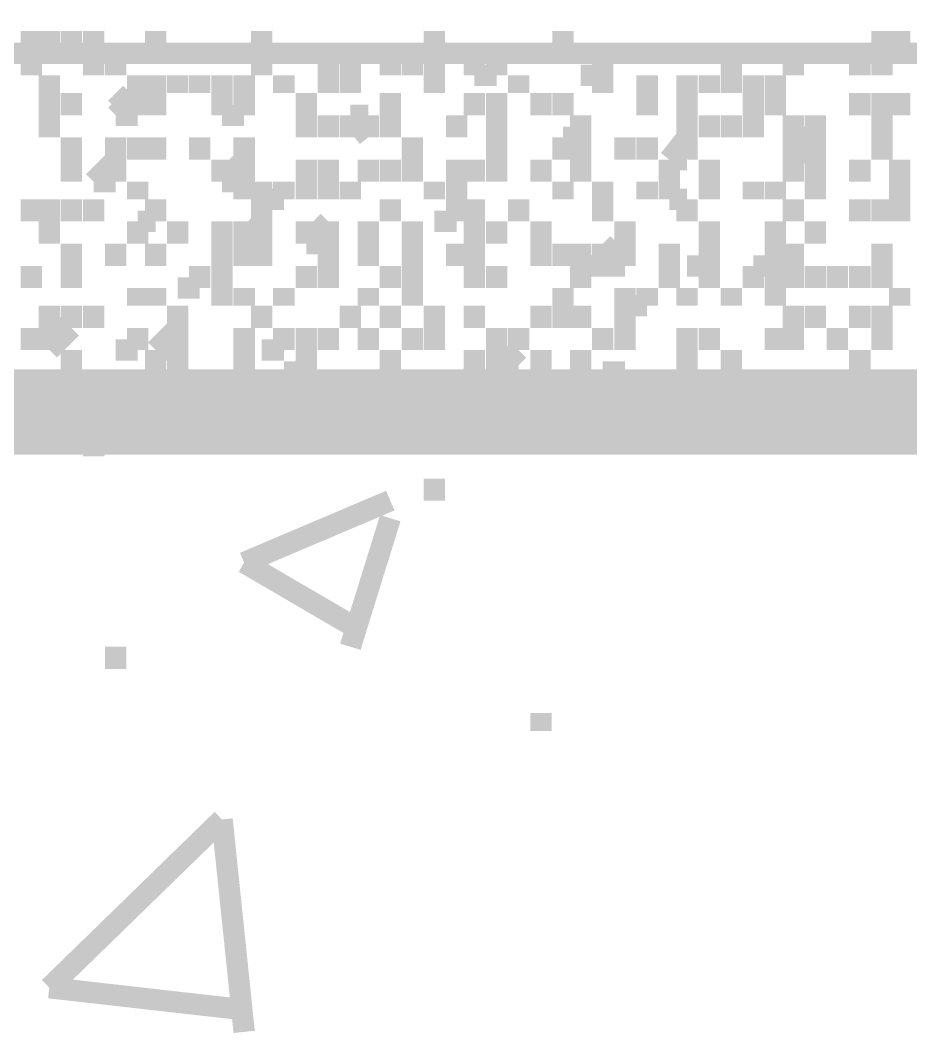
# Model space of a CAD drawing. Header units: millimetres. Extents: x 5 to 350, y 3 to 213.
# Drawn here: x 213.069 to 216.614, y 117.891 to 121.963 of the extents above; entities that cross this region are included whole.
import ezdxf

# ---------------------------------------------------------------- set-up
doc = ezdxf.new("R2010")
doc.units = ezdxf.units.MM
doc.layers.add('P', color=255, linetype='Continuous')

msp = doc.modelspace()

# ---------------------------------------------------------------- linework, layer by layer
at = {"layer": 'P'}
for points, const_width in [([(213.113, 121.832), (213.113, 121.92)], 0.085), ([(213.184, 121.832), (213.184, 121.92)], 0.085), ([(213.184, 121.832), (213.184, 121.92)], 0.085), ([(213.272, 121.832), (213.272, 121.92)], 0.085), ([(213.36, 121.832), (213.36, 121.92)], 0.085), ([(213.607, 121.832), (213.607, 121.92)], 0.085), ([(214.03, 121.832), (214.03, 121.92)], 0.085), ([(214.718, 121.832), (214.718, 121.92)], 0.085), ([(215.23, 121.832), (215.23, 121.92)], 0.085), ([(216.5, 121.832), (216.5, 121.92)], 0.085), ([(216.5, 121.832), (216.5, 121.92)], 0.085), ([(216.5, 121.832), (216.5, 121.92)], 0.085), ([(216.57, 121.832), (216.57, 121.92)], 0.085), ([(197.45, 121.832), (245.022, 121.832)], 0.085), ([(213.113, 121.744), (213.113, 121.832)], 0.085), ([(213.36, 121.744), (213.36, 121.832)], 0.085), ([(213.448, 121.744), (213.448, 121.832)], 0.085), ([(214.03, 121.832), (214.03, 121.744)], 0.085), ([(214.03, 121.744), (214.03, 121.832)], 0.085), ([(214.295, 121.744), (214.295, 121.832)], 0.085), ([(214.383, 121.744), (214.383, 121.832)], 0.085), ([(214.542, 121.744), (214.542, 121.832)], 0.085), ([(214.63, 121.832), (214.718, 121.832)], 0.085), ([(214.63, 121.744), (214.63, 121.832)], 0.085), ([(214.63, 121.744), (214.63, 121.832)], 0.085), ([(214.718, 121.744), (214.718, 121.832)], 0.085), ([(214.877, 121.744), (214.877, 121.832)], 0.085), ([(214.965, 121.744), (214.965, 121.832)], 0.085), ([(215.388, 121.744), (215.388, 121.832)], 0.085), ([(215.9, 121.744), (215.9, 121.832)], 0.085), ([(216.147, 121.744), (216.147, 121.832)], 0.085), ([(216.147, 121.744), (216.147, 121.832)], 0.085), ([(216.412, 121.744), (216.412, 121.832)], 0.085), ([(216.5, 121.744), (216.5, 121.832)], 0.085), ([(213.184, 121.673), (213.184, 121.744)], 0.085), ([(213.536, 121.673), (213.536, 121.744)], 0.085), ([(213.607, 121.673), (213.607, 121.744)], 0.085), ([(213.695, 121.673), (213.695, 121.744)], 0.085), ([(213.783, 121.673), (213.783, 121.744)], 0.085), ([(213.872, 121.673), (213.872, 121.744)], 0.085), ([(213.96, 121.673), (213.96, 121.744)], 0.085), ([(213.96, 121.673), (213.96, 121.744)], 0.085), ([(214.118, 121.673), (214.118, 121.744)], 0.085), ([(214.295, 121.673), (214.295, 121.744)], 0.085), ([(214.383, 121.673), (214.383, 121.744)], 0.085), ([(214.718, 121.673), (214.718, 121.744)], 0.085), ([(214.877, 121.744), (214.965, 121.744)], 0.085), ([(214.877, 121.744), (214.965, 121.744)], 0.085), ([(215.053, 121.673), (215.053, 121.744)], 0.085), ([(215.3, 121.744), (215.388, 121.744)], 0.085), ([(215.3, 121.744), (215.388, 121.744)], 0.085), ([(215.388, 121.673), (215.388, 121.744)], 0.085), ([(215.388, 121.673), (215.388, 121.744)], 0.085), ([(215.565, 121.673), (215.565, 121.744)], 0.085), ([(215.724, 121.673), (215.724, 121.744)], 0.085), ([(215.812, 121.673), (215.812, 121.744)], 0.085), ([(215.812, 121.673), (215.812, 121.744)], 0.085), ([(215.812, 121.673), (215.812, 121.744)], 0.085), ([(215.9, 121.673), (215.9, 121.744)], 0.085), ([(215.988, 121.673), (215.988, 121.744)], 0.085), ([(215.988, 121.673), (215.988, 121.744)], 0.085), ([(216.076, 121.673), (216.076, 121.744)], 0.085), ([(213.184, 121.585), (213.184, 121.673)], 0.085), ([(213.272, 121.585), (213.272, 121.673)], 0.085), ([(213.448, 121.585), (213.536, 121.673)], 0.085), ([(213.536, 121.585), (213.448, 121.673)], 0.085), ([(213.536, 121.585), (213.536, 121.673)], 0.085), ([(213.536, 121.585), (213.536, 121.673)], 0.085), ([(213.536, 121.585), (213.536, 121.673)], 0.085), ([(213.536, 121.585), (213.536, 121.673)], 0.085), ([(213.607, 121.585), (213.607, 121.673)], 0.085), ([(213.872, 121.585), (213.872, 121.673)], 0.085), ([(213.96, 121.585), (213.96, 121.673)], 0.085), ([(214.207, 121.585), (214.207, 121.673)], 0.085), ([(214.542, 121.585), (214.542, 121.673)], 0.085), ([(214.542, 121.585), (214.542, 121.673)], 0.085), ([(214.877, 121.585), (214.877, 121.673)], 0.085), ([(214.877, 121.585), (214.877, 121.673)], 0.085), ([(214.965, 121.585), (214.965, 121.673)], 0.085), ([(215.142, 121.585), (215.142, 121.673)], 0.085), ([(215.23, 121.585), (215.23, 121.673)], 0.085), ([(215.23, 121.585), (215.23, 121.673)], 0.085), ([(215.565, 121.585), (215.565, 121.673)], 0.085), ([(215.724, 121.585), (215.724, 121.673)], 0.085), ([(215.724, 121.585), (215.724, 121.673)], 0.085), ([(215.988, 121.585), (215.988, 121.673)], 0.085), ([(216.076, 121.585), (216.076, 121.673)], 0.085), ([(216.412, 121.585), (216.412, 121.673)], 0.085), ([(216.412, 121.585), (216.412, 121.673)], 0.085), ([(216.5, 121.585), (216.5, 121.673)], 0.085), ([(216.5, 121.585), (216.5, 121.673)], 0.085), ([(216.57, 121.585), (216.57, 121.673)], 0.085), ([(213.184, 121.497), (213.184, 121.585)], 0.085), ([(213.448, 121.585), (213.536, 121.585)], 0.085), ([(213.872, 121.585), (213.96, 121.585)], 0.085), ([(213.872, 121.585), (213.96, 121.585)], 0.085), ([(214.207, 121.497), (214.207, 121.585)], 0.085), ([(214.295, 121.497), (214.295, 121.585)], 0.085), ([(214.383, 121.497), (214.383, 121.585)], 0.085), ([(214.383, 121.497), (214.383, 121.585)], 0.085), ([(214.383, 121.497), (214.383, 121.585)], 0.085), ([(214.383, 121.585), (214.454, 121.585)], 0.085), ([(214.383, 121.585), (214.454, 121.497)], 0.085), ([(214.383, 121.497), (214.383, 121.585)], 0.085), ([(214.454, 121.497), (214.454, 121.585)], 0.085), ([(214.542, 121.497), (214.542, 121.585)], 0.085), ([(214.806, 121.497), (214.806, 121.585)], 0.085), ([(214.806, 121.497), (214.806, 121.585)], 0.085), ([(214.806, 121.497), (214.806, 121.585)], 0.085), ([(214.965, 121.497), (214.965, 121.585)], 0.085), ([(215.3, 121.497), (215.3, 121.585)], 0.085), ([(215.3, 121.497), (215.3, 121.585)], 0.085), ([(215.3, 121.497), (215.3, 121.585)], 0.085), ([(215.3, 121.497), (215.3, 121.585)], 0.085), ([(215.724, 121.497), (215.724, 121.585)], 0.085), ([(215.812, 121.497), (215.812, 121.585)], 0.085), ([(215.812, 121.497), (215.812, 121.585)], 0.085), ([(215.9, 121.497), (215.9, 121.585)], 0.085), ([(215.988, 121.497), (215.988, 121.585)], 0.085), ([(216.147, 121.497), (216.147, 121.585)], 0.085), ([(216.235, 121.497), (216.235, 121.585)], 0.085), ([(216.235, 121.497), (216.235, 121.585)], 0.085), ([(216.5, 121.497), (216.5, 121.585)], 0.085), ([(213.272, 121.408), (213.272, 121.497)], 0.085), ([(213.448, 121.408), (213.448, 121.497)], 0.085), ([(213.536, 121.408), (213.536, 121.497)], 0.085), ([(213.607, 121.408), (213.607, 121.497)], 0.085), ([(213.607, 121.408), (213.607, 121.497)], 0.085), ([(213.783, 121.408), (213.783, 121.497)], 0.085), ([(213.96, 121.408), (213.96, 121.497)], 0.085), ([(214.63, 121.408), (214.63, 121.497)], 0.085), ([(214.965, 121.408), (214.965, 121.497)], 0.085), ([(215.23, 121.497), (215.3, 121.497)], 0.085), ([(215.23, 121.497), (215.3, 121.497)], 0.085), ([(215.23, 121.408), (215.23, 121.497)], 0.085), ([(215.23, 121.408), (215.23, 121.497)], 0.085), ([(215.3, 121.408), (215.3, 121.497)], 0.085), ([(215.477, 121.408), (215.477, 121.497)], 0.085), ([(215.565, 121.408), (215.565, 121.497)], 0.085), ([(215.565, 121.408), (215.565, 121.497)], 0.085), ([(215.653, 121.408), (215.724, 121.497)], 0.085), ([(215.724, 121.408), (215.724, 121.497)], 0.085), ([(216.147, 121.408), (216.147, 121.497)], 0.085), ([(216.147, 121.408), (216.147, 121.497)], 0.085), ([(216.147, 121.408), (216.147, 121.497)], 0.085), ([(216.147, 121.497), (216.235, 121.497)], 0.085), ([(216.147, 121.497), (216.235, 121.408)], 0.085), ([(216.235, 121.408), (216.235, 121.497)], 0.085), ([(216.5, 121.408), (216.5, 121.497)], 0.085), ([(213.272, 121.32), (213.272, 121.408)], 0.085), ([(213.36, 121.32), (213.448, 121.408)], 0.085), ([(213.448, 121.32), (213.448, 121.408)], 0.085), ([(213.872, 121.32), (213.96, 121.408)], 0.085), ([(213.872, 121.32), (213.872, 121.408)], 0.085), ([(213.872, 121.32), (213.872, 121.408)], 0.085), ([(213.96, 121.32), (213.96, 121.408)], 0.085), ([(214.207, 121.32), (214.207, 121.408)], 0.085), ([(214.295, 121.32), (214.295, 121.408)], 0.085), ([(214.454, 121.32), (214.454, 121.408)], 0.085), ([(214.542, 121.32), (214.542, 121.408)], 0.085), ([(214.63, 121.32), (214.63, 121.408)], 0.085), ([(214.806, 121.32), (214.806, 121.408)], 0.085), ([(214.806, 121.32), (214.806, 121.408)], 0.085), ([(214.877, 121.32), (214.877, 121.408)], 0.085), ([(214.965, 121.32), (214.965, 121.408)], 0.085), ([(215.142, 121.32), (215.142, 121.408)], 0.085), ([(215.3, 121.32), (215.3, 121.408)], 0.085), ([(215.653, 121.408), (215.724, 121.408)], 0.085), ([(215.653, 121.32), (215.653, 121.408)], 0.085), ([(215.812, 121.32), (215.812, 121.408)], 0.085), ([(216.147, 121.32), (216.147, 121.408)], 0.085), ([(216.235, 121.32), (216.235, 121.408)], 0.085), ([(216.412, 121.32), (216.412, 121.408)], 0.085), ([(216.412, 121.32), (216.412, 121.408)], 0.085), ([(216.57, 121.32), (216.57, 121.408)], 0.085), ([(216.57, 121.32), (216.57, 121.408)], 0.085), ([(216.57, 121.32), (216.57, 121.408)], 0.085), ([(216.57, 121.32), (216.57, 121.408)], 0.085), ([(213.36, 121.32), (213.448, 121.32)], 0.085), ([(213.536, 121.25), (213.536, 121.32)], 0.085), ([(213.872, 121.32), (213.96, 121.32)], 0.085), ([(213.96, 121.25), (213.96, 121.32)], 0.085), ([(214.03, 121.25), (214.03, 121.32)], 0.085), ([(214.118, 121.25), (214.118, 121.32)], 0.085), ([(214.207, 121.25), (214.207, 121.32)], 0.085), ([(214.295, 121.25), (214.295, 121.32)], 0.085), ([(214.383, 121.25), (214.383, 121.32)], 0.085), ([(214.718, 121.25), (214.718, 121.32)], 0.085), ([(214.806, 121.32), (214.806, 121.25)], 0.085), ([(214.806, 121.25), (214.806, 121.32)], 0.085), ([(215.23, 121.25), (215.23, 121.32)], 0.085), ([(215.388, 121.25), (215.388, 121.32)], 0.085), ([(215.565, 121.25), (215.565, 121.32)], 0.085), ([(215.565, 121.25), (215.565, 121.32)], 0.085), ([(215.653, 121.25), (215.653, 121.32)], 0.085), ([(215.812, 121.25), (215.812, 121.32)], 0.085), ([(215.988, 121.25), (215.988, 121.32)], 0.085), ([(216.076, 121.25), (216.076, 121.32)], 0.085), ([(216.235, 121.25), (216.235, 121.32)], 0.085), ([(216.57, 121.25), (216.57, 121.32)], 0.085), ([(216.57, 121.25), (216.57, 121.32)], 0.085), ([(213.113, 121.162), (213.113, 121.25)], 0.085), ([(213.113, 121.162), (213.113, 121.25)], 0.085), ([(213.113, 121.162), (213.113, 121.25)], 0.085), ([(213.184, 121.162), (213.184, 121.25)], 0.085), ([(213.272, 121.162), (213.272, 121.25)], 0.085), ([(213.272, 121.162), (213.272, 121.25)], 0.085), ([(213.36, 121.162), (213.36, 121.25)], 0.085), ([(213.36, 121.162), (213.36, 121.25)], 0.085), ([(213.36, 121.162), (213.36, 121.25)], 0.085), ([(213.36, 121.162), (213.36, 121.25)], 0.085), ([(213.607, 121.162), (213.607, 121.25)], 0.085), ([(213.607, 121.162), (213.607, 121.25)], 0.085), ([(214.03, 121.25), (214.118, 121.25)], 0.085), ([(214.03, 121.25), (214.118, 121.25)], 0.085), ([(214.03, 121.162), (214.03, 121.25)], 0.085), ([(214.542, 121.162), (214.542, 121.25)], 0.085), ([(214.806, 121.162), (214.806, 121.25)], 0.085), ([(214.806, 121.162), (214.806, 121.25)], 0.085), ([(214.877, 121.162), (214.877, 121.25)], 0.085), ([(215.053, 121.162), (215.053, 121.25)], 0.085), ([(215.388, 121.162), (215.388, 121.25)], 0.085), ([(215.653, 121.25), (215.724, 121.25)], 0.085), ([(215.653, 121.25), (215.724, 121.25)], 0.085), ([(215.724, 121.162), (215.724, 121.25)], 0.085), ([(216.147, 121.162), (216.147, 121.25)], 0.085), ([(216.412, 121.162), (216.412, 121.25)], 0.085), ([(216.5, 121.162), (216.5, 121.25)], 0.085), ([(216.57, 121.25), (216.57, 121.162)], 0.085), ([(216.57, 121.162), (216.57, 121.25)], 0.085), ([(213.184, 121.073), (213.184, 121.162)], 0.085), ([(213.536, 121.162), (213.607, 121.162)], 0.085), ([(213.536, 121.162), (213.607, 121.162)], 0.085), ([(213.607, 121.162), (213.536, 121.162)], 0.085), ([(213.536, 121.073), (213.536, 121.162)], 0.085), ([(213.695, 121.073), (213.695, 121.162)], 0.085), ([(213.872, 121.073), (213.872, 121.162)], 0.085), ([(213.96, 121.073), (214.03, 121.162)], 0.085), ([(213.96, 121.073), (213.96, 121.162)], 0.085), ([(214.03, 121.073), (214.03, 121.162)], 0.085), ([(214.207, 121.073), (214.295, 121.162)], 0.085), ([(214.207, 121.073), (214.207, 121.162)], 0.085), ([(214.207, 121.073), (214.207, 121.162)], 0.085), ([(214.295, 121.073), (214.295, 121.162)], 0.085), ([(214.295, 121.073), (214.295, 121.162)], 0.085), ([(214.454, 121.073), (214.454, 121.162)], 0.085), ([(214.454, 121.073), (214.454, 121.162)], 0.085), ([(214.454, 121.073), (214.454, 121.162)], 0.085), ([(214.63, 121.073), (214.63, 121.162)], 0.085), ([(214.718, 121.162), (214.806, 121.162)], 0.085), ([(214.718, 121.162), (214.806, 121.162)], 0.085), ([(214.877, 121.073), (214.877, 121.162)], 0.085), ([(214.965, 121.073), (214.965, 121.162)], 0.085), ([(215.142, 121.073), (215.142, 121.162)], 0.085), ([(215.142, 121.073), (215.142, 121.162)], 0.085), ([(215.142, 121.073), (215.142, 121.162)], 0.085), ([(215.477, 121.073), (215.477, 121.162)], 0.085), ([(215.812, 121.073), (215.812, 121.162)], 0.085), ([(216.076, 121.073), (216.076, 121.162)], 0.085), ([(216.235, 121.073), (216.235, 121.162)], 0.085), ([(213.272, 120.985), (213.272, 121.073)], 0.085), ([(213.272, 120.985), (213.272, 121.073)], 0.085), ([(213.448, 120.985), (213.448, 121.073)], 0.085), ([(213.607, 120.985), (213.607, 121.073)], 0.085), ([(213.607, 120.985), (213.607, 121.073)], 0.085), ([(213.872, 120.985), (213.872, 121.073)], 0.085), ([(213.96, 121.073), (214.03, 121.073)], 0.085), ([(213.96, 120.985), (213.96, 121.073)], 0.085), ([(214.03, 120.985), (214.03, 121.073)], 0.085), ([(214.207, 121.073), (214.295, 121.073)], 0.085), ([(214.295, 120.985), (214.295, 121.073)], 0.085), ([(214.454, 120.985), (214.454, 121.073)], 0.085), ([(214.63, 120.985), (214.63, 121.073)], 0.085), ([(214.806, 120.985), (214.806, 121.073)], 0.085), ([(214.877, 121.073), (214.877, 120.985)], 0.085), ([(214.877, 120.985), (214.877, 121.073)], 0.085), ([(214.877, 120.985), (214.877, 121.073)], 0.085), ([(215.142, 120.985), (215.142, 121.073)], 0.085), ([(215.23, 120.985), (215.23, 121.073)], 0.085), ([(215.3, 120.985), (215.3, 121.073)], 0.085), ([(215.388, 120.985), (215.388, 121.073)], 0.085), ([(215.388, 120.985), (215.477, 121.073)], 0.085), ([(215.477, 120.985), (215.388, 121.073)], 0.085), ([(215.388, 120.985), (215.388, 121.073)], 0.085), ([(215.477, 120.985), (215.477, 121.073)], 0.085), ([(215.653, 120.985), (215.653, 121.073)], 0.085), ([(215.812, 120.985), (215.812, 121.073)], 0.085), ([(215.812, 120.985), (215.812, 121.073)], 0.085), ([(216.076, 120.985), (216.076, 121.073)], 0.085), ([(216.147, 120.985), (216.147, 121.073)], 0.085), ([(216.5, 120.985), (216.5, 121.073)], 0.085), ([(213.113, 120.897), (213.113, 120.985)], 0.085), ([(213.272, 120.897), (213.272, 120.985)], 0.085), ([(213.272, 120.897), (213.272, 120.985)], 0.085), ([(213.783, 120.897), (213.783, 120.985)], 0.085), ([(213.872, 120.897), (213.872, 120.985)], 0.085), ([(214.207, 120.897), (214.207, 120.985)], 0.085), ([(214.295, 120.897), (214.295, 120.985)], 0.085), ([(214.542, 120.897), (214.542, 120.985)], 0.085), ([(214.63, 120.897), (214.63, 120.985)], 0.085), ([(214.63, 120.897), (214.63, 120.985)], 0.085), ([(214.877, 120.897), (214.877, 120.985)], 0.085), ([(214.965, 120.897), (214.965, 120.985)], 0.085), ([(215.3, 120.985), (215.388, 120.985)], 0.085), ([(215.3, 120.985), (215.388, 120.985)], 0.085), ([(215.3, 120.897), (215.3, 120.985)], 0.085), ([(215.388, 120.985), (215.477, 120.985)], 0.085), ([(215.653, 120.897), (215.653, 120.985)], 0.085), ([(215.724, 120.985), (215.812, 120.985)], 0.085), ([(215.724, 120.985), (215.812, 120.985)], 0.085), ([(215.812, 120.897), (215.812, 120.985)], 0.085), ([(215.988, 120.985), (216.076, 120.985)], 0.085), ([(215.988, 120.985), (216.076, 120.985)], 0.085), ([(215.988, 120.897), (215.988, 120.985)], 0.085), ([(216.076, 120.897), (216.076, 120.985)], 0.085), ([(216.076, 120.897), (216.076, 120.985)], 0.085), ([(216.076, 120.897), (216.076, 120.985)], 0.085), ([(216.076, 120.897), (216.076, 120.985)], 0.085), ([(216.147, 120.897), (216.147, 120.985)], 0.085), ([(216.235, 120.897), (216.235, 120.985)], 0.085), ([(216.235, 120.897), (216.235, 120.985)], 0.085), ([(216.235, 120.897), (216.235, 120.985)], 0.085), ([(216.235, 120.897), (216.235, 120.985)], 0.085), ([(216.323, 120.897), (216.323, 120.985)], 0.085), ([(216.412, 120.897), (216.412, 120.985)], 0.085), ([(216.5, 120.897), (216.5, 120.985)], 0.085), ([(213.536, 120.826), (213.536, 120.897)], 0.085), ([(213.607, 120.826), (213.607, 120.897)], 0.085), ([(213.695, 120.897), (213.783, 120.897)], 0.085), ([(213.695, 120.897), (213.783, 120.897)], 0.085), ([(213.872, 120.826), (213.872, 120.897)], 0.085), ([(213.96, 120.826), (213.96, 120.897)], 0.085), ([(214.118, 120.826), (214.118, 120.897)], 0.085), ([(214.454, 120.826), (214.454, 120.897)], 0.085), ([(214.63, 120.826), (214.63, 120.897)], 0.085), ([(214.63, 120.826), (214.63, 120.897)], 0.085), ([(214.63, 120.826), (214.63, 120.897)], 0.085), ([(215.23, 120.826), (215.23, 120.897)], 0.085), ([(215.477, 120.826), (215.477, 120.897)], 0.085), ([(215.565, 120.826), (215.565, 120.897)], 0.085), ([(215.724, 120.826), (215.724, 120.897)], 0.085), ([(215.9, 120.826), (215.9, 120.897)], 0.085), ([(216.076, 120.826), (216.076, 120.897)], 0.085), ([(216.57, 120.826), (216.57, 120.897)], 0.085), ([(216.57, 120.826), (216.57, 120.897)], 0.085), ([(213.184, 120.738), (213.184, 120.826)], 0.085), ([(213.184, 120.738), (213.184, 120.826)], 0.085), ([(213.184, 120.738), (213.184, 120.826)], 0.085), ([(213.184, 120.738), (213.184, 120.826)], 0.085), ([(213.272, 120.738), (213.272, 120.826)], 0.085), ([(213.272, 120.738), (213.272, 120.826)], 0.085), ([(213.36, 120.738), (213.36, 120.826)], 0.085), ([(213.695, 120.738), (213.695, 120.826)], 0.085), ([(213.695, 120.738), (213.695, 120.826)], 0.085), ([(214.03, 120.738), (214.03, 120.826)], 0.085), ([(214.383, 120.738), (214.383, 120.826)], 0.085), ([(214.542, 120.738), (214.542, 120.826)], 0.085), ([(214.718, 120.738), (214.718, 120.826)], 0.085), ([(214.877, 120.738), (214.877, 120.826)], 0.085), ([(215.142, 120.738), (215.142, 120.826)], 0.085), ([(215.23, 120.738), (215.23, 120.826)], 0.085), ([(215.3, 120.738), (215.3, 120.826)], 0.085), ([(215.477, 120.826), (215.565, 120.826)], 0.085), ([(215.477, 120.826), (215.565, 120.826)], 0.085), ([(215.477, 120.738), (215.477, 120.826)], 0.085), ([(216.147, 120.738), (216.147, 120.826)], 0.085), ([(216.235, 120.738), (216.235, 120.826)], 0.085), ([(216.412, 120.738), (216.412, 120.826)], 0.085), ([(216.412, 120.738), (216.412, 120.826)], 0.085), ([(216.412, 120.738), (216.412, 120.826)], 0.085), ([(216.5, 120.738), (216.5, 120.826)], 0.085), ([(213.113, 120.65), (213.113, 120.738)], 0.085), ([(213.184, 120.738), (213.272, 120.738)], 0.085), ([(213.184, 120.738), (213.184, 120.65)], 0.085), ([(213.184, 120.65), (213.272, 120.738)], 0.085), ([(213.536, 120.65), (213.536, 120.738)], 0.085), ([(213.607, 120.65), (213.695, 120.738)], 0.085), ([(213.695, 120.65), (213.695, 120.738)], 0.085), ([(213.96, 120.65), (213.96, 120.738)], 0.085), ([(214.118, 120.65), (214.118, 120.738)], 0.085), ([(214.118, 120.65), (214.118, 120.738)], 0.085), ([(214.118, 120.65), (214.118, 120.738)], 0.085), ([(214.118, 120.65), (214.118, 120.738)], 0.085), ([(214.207, 120.65), (214.207, 120.738)], 0.085), ([(214.295, 120.65), (214.295, 120.738)], 0.085), ([(214.454, 120.65), (214.454, 120.738)], 0.085), ([(214.63, 120.65), (214.63, 120.738)], 0.085), ([(214.718, 120.65), (214.718, 120.738)], 0.085), ([(214.965, 120.65), (214.965, 120.738)], 0.085), ([(215.053, 120.65), (215.053, 120.738)], 0.085), ([(215.388, 120.65), (215.388, 120.738)], 0.085), ([(215.477, 120.65), (215.477, 120.738)], 0.085), ([(215.477, 120.65), (215.477, 120.738)], 0.085), ([(215.724, 120.65), (215.724, 120.738)], 0.085), ([(215.812, 120.65), (215.812, 120.738)], 0.085), ([(215.812, 120.65), (215.812, 120.738)], 0.085), ([(216.076, 120.65), (216.076, 120.738)], 0.085), ([(216.147, 120.65), (216.147, 120.738)], 0.085), ([(216.323, 120.65), (216.323, 120.738)], 0.085), ([(216.5, 120.65), (216.5, 120.738)], 0.085), ([(213.272, 120.562), (213.272, 120.65)], 0.085), ([(213.448, 120.65), (213.536, 120.65)], 0.085), ([(213.448, 120.65), (213.536, 120.65)], 0.085), ([(213.607, 120.65), (213.695, 120.65)], 0.085), ([(213.607, 120.562), (213.607, 120.65)], 0.085), ([(213.695, 120.562), (213.695, 120.65)], 0.085), ([(213.96, 120.562), (213.96, 120.65)], 0.085), ([(214.03, 120.65), (214.118, 120.65)], 0.085), ([(214.03, 120.65), (214.118, 120.65)], 0.085), ([(214.207, 120.562), (214.207, 120.65)], 0.085), ([(214.542, 120.562), (214.542, 120.65)], 0.085), ([(214.542, 120.562), (214.542, 120.65)], 0.085), ([(214.542, 120.562), (214.542, 120.65)], 0.085), ([(214.877, 120.562), (214.877, 120.65)], 0.085), ([(214.965, 120.562), (214.965, 120.65)], 0.085), ([(214.965, 120.562), (214.965, 120.65)], 0.085), ([(214.965, 120.562), (214.965, 120.65)], 0.085), ([(214.965, 120.562), (215.053, 120.65)], 0.085), ([(214.965, 120.562), (215.053, 120.65)], 0.085), ([(215.142, 120.562), (215.142, 120.65)], 0.085), ([(215.142, 120.562), (215.142, 120.65)], 0.085), ([(215.3, 120.562), (215.3, 120.65)], 0.085), ([(215.724, 120.562), (215.724, 120.65)], 0.085), ([(215.9, 120.562), (215.9, 120.65)], 0.085), ([(215.9, 120.562), (215.9, 120.65)], 0.085), ([(215.9, 120.562), (215.9, 120.65)], 0.085), ([(215.9, 120.562), (215.9, 120.65)], 0.085), ([(216.412, 120.562), (216.412, 120.65)], 0.085), ([(213.113, 120.474), (213.113, 120.562)], 0.085), ([(213.536, 120.474), (213.536, 120.562)], 0.085), ([(213.536, 120.474), (213.536, 120.562)], 0.085), ([(213.872, 120.474), (213.872, 120.562)], 0.085), ([(214.118, 120.562), (214.207, 120.562)], 0.085), ([(214.118, 120.562), (214.207, 120.474)], 0.085), ([(214.207, 120.474), (214.207, 120.562)], 0.085), ([(214.207, 120.474), (214.207, 120.562)], 0.085), ([(214.542, 120.474), (214.542, 120.562)], 0.085), ([(214.718, 120.474), (214.718, 120.562)], 0.085), ([(214.965, 120.562), (215.053, 120.562)], 0.085), ([(214.965, 120.474), (214.965, 120.562)], 0.085), ([(215.053, 120.474), (215.053, 120.562)], 0.085), ([(215.388, 120.562), (215.477, 120.562)], 0.085), ([(215.388, 120.562), (215.477, 120.562)], 0.085), ([(215.477, 120.474), (215.477, 120.562)], 0.085), ([(215.812, 120.474), (215.812, 120.562)], 0.085), ([(215.9, 120.474), (215.9, 120.562)], 0.085), ([(215.9, 120.474), (215.9, 120.562)], 0.085), ([(215.9, 120.474), (215.9, 120.562)], 0.085), ([(216.076, 120.474), (216.076, 120.562)], 0.085), ([(216.147, 120.474), (216.147, 120.562)], 0.085), ([(216.323, 120.474), (216.323, 120.562)], 0.085), ([(216.323, 120.474), (216.323, 120.562)], 0.085), ([(216.323, 120.474), (216.323, 120.562)], 0.085), ([(216.412, 120.474), (216.412, 120.562)], 0.085), ([(216.5, 120.474), (216.5, 120.562)], 0.085), ([(197.45, 120.403), (245.022, 120.403)], 0.339), ([(245.022, 120.403), (197.45, 120.403)], 0.339), ([(213.184, 120.403), (213.184, 120.474)], 0.085), ([(213.272, 120.403), (213.272, 120.474)], 0.085), ([(213.536, 120.474), (213.607, 120.474)], 0.085), ([(213.536, 120.474), (213.607, 120.403)], 0.085), ([(213.607, 120.403), (213.607, 120.474)], 0.085), ([(213.607, 120.403), (213.607, 120.474)], 0.085), ([(213.607, 120.403), (213.607, 120.474)], 0.085), ([(213.96, 120.403), (213.96, 120.474)], 0.085), ([(213.96, 120.403), (213.96, 120.474)], 0.085), ([(214.03, 120.403), (214.03, 120.474)], 0.085), ([(214.118, 120.403), (214.118, 120.474)], 0.085), ([(214.295, 120.403), (214.295, 120.474)], 0.085), ([(214.295, 120.403), (214.295, 120.474)], 0.085), ([(214.383, 120.403), (214.383, 120.474)], 0.085), ([(214.454, 120.403), (214.454, 120.474)], 0.085), ([(214.454, 120.403), (214.454, 120.474)], 0.085), ([(214.542, 120.403), (214.542, 120.474)], 0.085), ([(214.542, 120.403), (214.542, 120.474)], 0.085), ([(214.806, 120.403), (214.877, 120.474)], 0.085), ([(214.877, 120.403), (214.877, 120.474)], 0.085), ([(214.877, 120.403), (214.877, 120.474)], 0.085), ([(215.142, 120.403), (215.142, 120.474)], 0.085), ([(215.388, 120.403), (215.388, 120.474)], 0.085), ([(215.477, 120.403), (215.477, 120.474)], 0.085), ([(215.724, 120.403), (215.724, 120.474)], 0.085), ([(215.988, 120.403), (215.988, 120.474)], 0.085), ([(216.323, 120.403), (216.323, 120.474)], 0.085), ([(213.36, 120.315), (213.36, 120.403)], 0.085), ([(214.454, 120.403), (214.542, 120.403)], 0.085), ([(214.806, 120.403), (214.877, 120.403)], 0.085), ([(215.388, 120.403), (215.388, 120.315)], 0.085), ([(215.388, 120.315), (215.388, 120.403)], 0.085), ([(215.477, 120.315), (215.565, 120.403)], 0.085), ([(215.477, 120.315), (215.477, 120.403)], 0.085), ([(215.724, 120.315), (215.724, 120.403)], 0.085), ([(213.36, 120.227), (213.36, 120.315)], 0.085), ([(214.718, 120.05), (214.718, 120.138)], 0.085), ([(213.96, 119.803), (214.542, 120.05)], 0.085), ([(214.383, 119.468), (214.542, 119.98)], 0.085), ([(213.96, 119.803), (214.383, 119.556)], 0.085), ([(213.448, 119.38), (213.448, 119.468)], 0.085), ([(215.142, 119.133), (215.142, 119.204)], 0.085), ([(213.184, 118.11), (213.872, 118.78)], 0.085), ([(213.96, 117.934), (213.872, 118.78)], 0.085), ([(213.184, 118.11), (213.96, 118.022)], 0.085)]:
    msp.add_lwpolyline(points, dxfattribs=dict(at, const_width=const_width))

doc.saveas('drawing.dxf')
